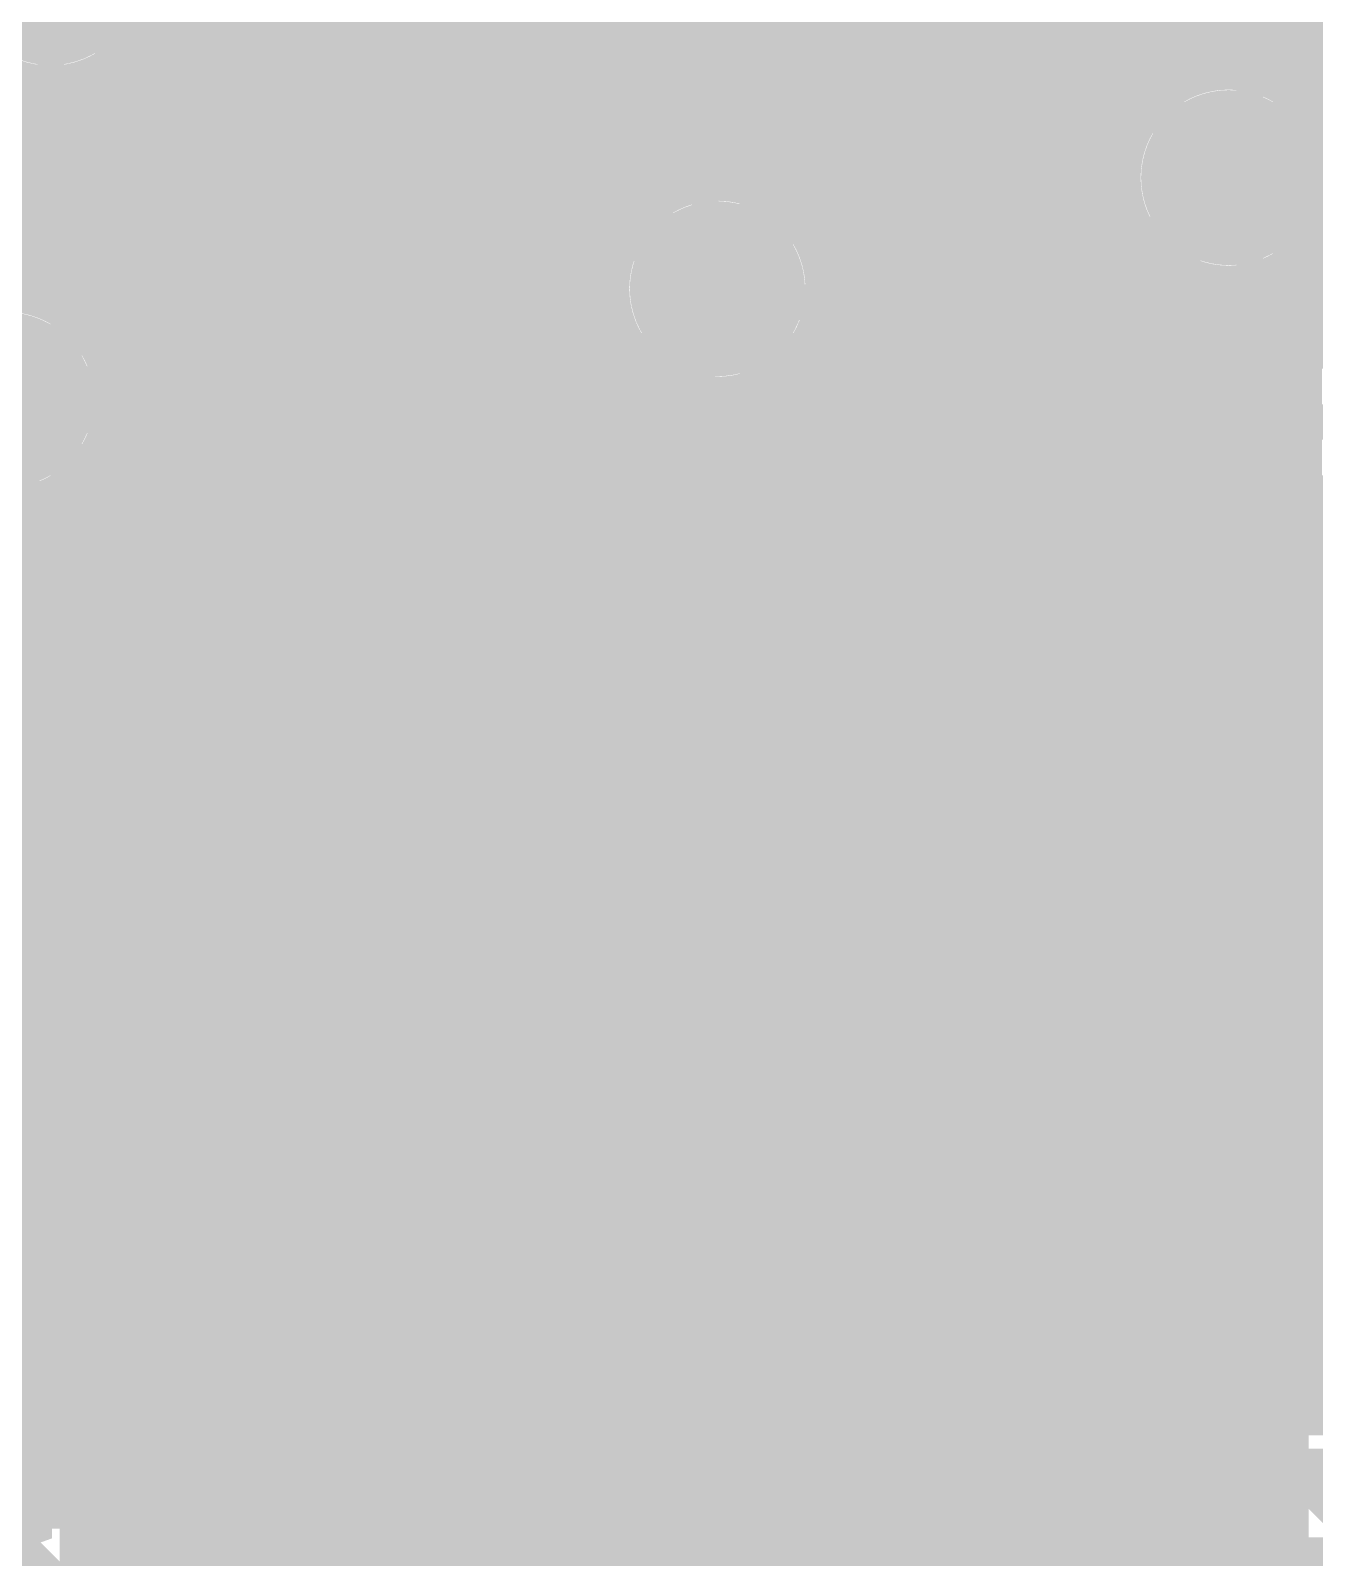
# Model space of a CAD drawing. Extents: x -4 to 136, y -50 to 40.
# Drawn here: x 70.62 to 77.96, y 17.51 to 26.24 of the extents above; entities that cross this region are included whole.
import ezdxf

# ---------------------------------------------------------------- set-up
doc = ezdxf.new("R2010")
doc.units = 0
doc.header["$MEASUREMENT"] = 0
doc.layers.get('0').update_dxf_attribs({"linetype": 'CONTINUOUS'})
for name, color, linetype in [('25-335-0_BOT', 7, 'CONTINUOUS'), ('25-335-0_DRD', 7, 'CONTINUOUS'), ('25-335-0_GND', 6, 'CONTINUOUS'), ('25-335-0_IN1', 4, 'CONTINUOUS'), ('25-335-0_SMT', 5, 'CONTINUOUS'), ('25-335-0_SPT', 10, 'CONTINUOUS'), ('25-335-0_SST', 9, 'CONTINUOUS'), ('25-335-0_TOP', 12, 'CONTINUOUS'), ('THRUHOLE_TAP', 15, 'CONTINUOUS')]:
    doc.layers.add(name, color=color, linetype=linetype)

# ---------------------------------------------------------------- blocks, each defined once
blk = doc.blocks.new('ROUND_40')
at = {"const_width": 0.29972}
blk.add_lwpolyline([(-0.14986, 0, 1), (0.14986, 0, 1)], format="xyb", close=True, dxfattribs=at)
blk = doc.blocks.new('ROUND_60')
at = {"const_width": 0.50038}
blk.add_lwpolyline([(-0.25019, 0, 1), (0.25019, 0, 1)], format="xyb", close=True, dxfattribs=at)
blk = doc.blocks.new('ROUND_62')
at = {"const_width": 0.50038}
blk.add_lwpolyline([(-0.25019, 0, 1), (0.25019, 0, 1)], format="xyb", close=True, dxfattribs=at)
blk = doc.blocks.new('ROUND_63')
at = {"const_width": 0.0635}
blk.add_lwpolyline([(-0.03175, 0, 1), (0.03175, 0, 1)], format="xyb", close=True, dxfattribs=at)
blk = doc.blocks.new('RECTANGLE_2')
blk.add_solid([(0.4826, 0.4064), (0.4826, -0.4064), (-0.4826, 0.4064), (-0.4826, -0.4064)])
blk = doc.blocks.new('RECTANGLE_9')
blk.add_solid([(0.25019, 0.40005), (0.25019, -0.40005), (-0.25019, 0.40005), (-0.25019, -0.40005)])
blk = doc.blocks.new('RECTANGLE_21')
blk.add_solid([(0.44958, 0.65024), (0.44958, -0.65024), (-0.44958, 0.65024), (-0.44958, -0.65024)])
blk = doc.blocks.new('RECTANGLE_27')
blk.add_solid([(0.508, 0.17526), (0.508, -0.17526), (-0.508, 0.17526), (-0.508, -0.17526)])
blk = doc.blocks.new('ROUND_23')
at = {"const_width": 0.10033}
blk.add_lwpolyline([(-0.050164, 0, 1), (0.050164, 0, 1)], format="xyb", close=True, dxfattribs=at)

msp = doc.modelspace()

# ---------------------------------------------------------------- linework, layer by layer
at = {"layer": '25-335-0_BOT'}
for points, const_width in [([(77.2668, 30.9372), (77.2668, 26.2128)], 0.254), ([(77.4954, 30.9372), (77.4954, 26.02992)], 0.254), ([(77.724, 30.9372), (77.724, 25.97658)], 0.254), ([(77.9526, 30.9372), (77.9526, 25.80386)], 0.254), ([(76.6318, 26.8478), (77.44968, 26.02992)], 0.254), ([(77.47, 25.4), (76.327, 26.543), (70.739, 26.543)], 0.2032), ([(89.17686, 26.162), (77.3176, 26.162)], 0.254), ([(76.14666, 26.1112), (71.1962, 26.1112)], 0.254), ([(71.3232, 26.1112), (71.3232, 15.22984)], 0.254), ([(71.5518, 26.1112), (71.5518, 15.15618)], 0.254), ([(71.7804, 26.1112), (71.7804, 15.73784)], 0.254), ([(72.009, 26.1112), (72.009, 15.9766)], 0.254), ([(72.2376, 26.1112), (72.2376, 16.2052)], 0.254), ([(72.4662, 26.1112), (72.4662, 16.4338)], 0.254), ([(72.6948, 26.1112), (72.6948, 16.6624)], 0.254), ([(72.9234, 26.1112), (72.9234, 16.891)], 0.254), ([(73.152, 26.1112), (73.152, 17.1196)], 0.254), ([(73.3806, 26.1112), (73.3806, 17.3482)], 0.254), ([(73.6092, 26.1112), (73.6092, 17.5768)], 0.254), ([(73.8378, 26.1112), (73.8378, 17.8054)], 0.254), ([(74.0664, 26.1112), (74.0664, 25.16886)], 0.254), ([(74.295, 26.1112), (74.295, 25.34158)], 0.254), ([(74.5236, 26.1112), (74.5236, 25.39492)], 0.254), ([(74.7522, 26.1112), (74.7522, 25.3619)], 0.254), ([(74.9808, 26.1112), (74.9808, 25.2222)], 0.254), ([(75.2094, 26.1112), (75.2094, 24.7142)], 0.254), ([(75.438, 26.1112), (75.438, 24.4856)], 0.254), ([(75.6666, 26.1112), (75.6666, 24.4348)], 0.254), ([(75.8952, 26.1112), (75.8952, 24.4348)], 0.254), ([(76.1238, 26.1112), (76.1238, 24.4348)], 0.254), ([(76.14666, 26.1112), (76.84008, 25.41778)], 0.254), ([(71.0946, 26.0223), (71.0946, 24.28748)], 0.254), ([(77.47, 26.02992), (77.44969, 26.02959)], 0.254), ([(70.57898, 25.9334), (68.35648, 25.9334)], 0.254), ([(70.6374, 25.9207), (70.6374, 24.7396)], 0.254), ([(70.866, 25.92578), (70.866, 24.63038)], 0.254), ([(76.32446, 25.9334), (70.89648, 25.9334)], 0.254), ([(76.3524, 25.90546), (76.3524, 24.4348)], 0.254), ([(89.40546, 25.9334), (77.80528, 25.9334)], 0.254), ([(76.55306, 25.7048), (63.6397, 25.7048)], 0.254), ([(76.581, 25.67686), (76.581, 24.4348)], 0.254), ([(89.63406, 25.7048), (78.02118, 25.7048)], 0.254), ([(76.78166, 25.4762), (68.3768, 25.4762)], 0.254), ([(76.8096, 25.44826), (76.8096, 24.4348)], 0.254), ([(76.84008, 25.41778), (76.83983, 25.4)], 0.254), ([(74.1426, 25.2476), (68.53174, 25.2476)], 0.254), ([(76.85786, 25.2476), (74.95286, 25.2476)], 0.254), ([(90.09126, 25.2476), (78.0796, 25.2476)], 0.254), ([(73.97242, 25.019), (68.57492, 25.019)], 0.254), ([(76.96708, 25.019), (75.12558, 25.019)], 0.254), ([(90.31986, 25.019), (77.97038, 25.019)], 0.254), ([(77.0382, 24.94026), (77.0382, 24.4348)], 0.254), ([(77.9526, 24.9936), (77.9526, 24.4348)], 0.254), ([(73.91908, 24.7904), (68.53174, 24.7904)], 0.254), ([(77.30998, 24.7904), (75.17892, 24.7904)], 0.254), ([(77.2668, 24.8031), (77.2668, 24.4348)], 0.254), ([(77.4954, 24.77008), (77.4954, 24.4348)], 0.254), ([(82.1944, 24.7904), (77.62748, 24.7904)], 0.254), ([(77.724, 24.82342), (77.724, 24.4348)], 0.254), ([(81.915, 24.003), (75.311, 24.003), (74.549, 24.765)], 0.2032), ([(75.17892, 24.74468), (75.4888, 24.4348)], 0.254), ([(73.9521, 24.5618), (70.9422, 24.5618)], 0.254), ([(81.6229, 24.5618), (75.3618, 24.5618)], 0.254), ([(81.45526, 24.4348), (75.4888, 24.4348)], 0.254), ([(74.08926, 24.3332), (71.0819, 24.3332)], 0.254), ([(74.0664, 24.3586), (74.0664, 18.034)], 0.254), ([(70.104, 9.4488), (70.485, 9.8298), (70.485, 24.13)], 0.381), ([(74.295, 24.18842), (74.295, 18.25498)], 0.254), ([(74.59726, 24.1046), (71.11492, 24.1046)], 0.254), ([(74.5236, 24.13508), (74.5236, 18.3388)], 0.254), ([(74.56678, 24.13508), (74.99858, 23.70328)], 0.254), ([(71.0946, 23.96998), (71.0946, 15.2146)], 0.254), ([(74.82586, 23.876), (71.06158, 23.876)], 0.254), ([(74.7522, 23.94966), (74.7522, 18.3388)], 0.254), ([(71.0057, 23.7744), (71.0057, 15.18666)], 0.254), ([(74.9808, 23.72106), (74.9808, 18.3388)], 0.254), ([(75.06462, 23.6474), (71.0057, 23.6474)], 0.254), ([(75.2094, 23.5839), (75.2094, 18.3388)], 0.254), ([(81.45526, 23.5712), (75.311, 23.5712)], 0.254), ([(75.438, 23.5712), (75.438, 18.3388)], 0.254), ([(75.6666, 23.5712), (75.6666, 18.3388)], 0.254), ([(75.8952, 23.5712), (75.8952, 18.3388)], 0.254), ([(76.1238, 23.5712), (76.1238, 18.3388)], 0.254), ([(76.3524, 23.5712), (76.3524, 18.3388)], 0.254), ([(76.581, 23.5712), (76.581, 18.3388)], 0.254), ([(76.8096, 23.5712), (76.8096, 18.3388)], 0.254), ([(77.0382, 23.5712), (77.0382, 18.3388)], 0.254), ([(77.2668, 23.5712), (77.2668, 18.3388)], 0.254), ([(77.4954, 23.5712), (77.4954, 18.3388)], 0.254), ([(77.724, 23.5712), (77.724, 18.3388)], 0.254), ([(77.9526, 23.5712), (77.9526, 18.3388)], 0.254), ([(81.67878, 23.4188), (71.0057, 23.4188)], 0.254), ([(83.0072, 23.1902), (71.0057, 23.1902)], 0.254), ([(83.0072, 22.9616), (71.0057, 22.9616)], 0.254), ([(83.0072, 22.733), (71.0057, 22.733)], 0.254), ([(83.0072, 22.5044), (71.0057, 22.5044)], 0.254), ([(83.0072, 22.2758), (71.0057, 22.2758)], 0.254), ([(83.0072, 22.0472), (71.0057, 22.0472)], 0.254), ([(83.0072, 21.8186), (71.0057, 21.8186)], 0.254), ([(83.0072, 21.59), (71.0057, 21.59)], 0.254), ([(78.3844, 21.3614), (71.0057, 21.3614)], 0.254), ([(78.26248, 21.1328), (71.0057, 21.1328)], 0.254), ([(78.23962, 20.9042), (71.0057, 20.9042)], 0.254), ([(78.30312, 20.6756), (71.0057, 20.6756)], 0.254), ([(78.49362, 20.447), (71.0057, 20.447)], 0.254), ([(83.0326, 20.2184), (71.0057, 20.2184)], 0.254), ([(87.3125, 19.9898), (71.0057, 19.9898)], 0.254), ([(87.3125, 19.7612), (71.0057, 19.7612)], 0.254), ([(87.3125, 19.5326), (71.0057, 19.5326)], 0.254), ([(79.25562, 19.304), (71.0057, 19.304)], 0.254), ([(78.53172, 19.0754), (71.0057, 19.0754)], 0.254), ([(78.31582, 18.8468), (71.0057, 18.8468)], 0.254), ([(78.24216, 18.6182), (71.0057, 18.6182)], 0.254), ([(72.136, 14.605), (72.136, 15.494), (74.549, 17.907), (82.804, 17.907), (83.439, 18.542), (83.693, 18.542)], 0.2032), ([(78.25486, 18.3896), (71.0057, 18.3896)], 0.254), ([(78.2701, 18.3388), (74.549, 18.3388)], 0.254), ([(74.2442, 18.2118), (71.83628, 15.80388)], 0.254), ([(74.19086, 18.161), (71.0057, 18.161)], 0.254), ([(73.96226, 17.9324), (71.0057, 17.9324)], 0.254), ([(73.73366, 17.7038), (71.0057, 17.7038)], 0.254), ([(73.50506, 17.4752), (71.0057, 17.4752)], 0.254)]:
    msp.add_lwpolyline(points, dxfattribs=dict(at, const_width=const_width))
at = {"layer": '25-335-0_BOT', "const_width": 0.254}
for points in [[(70.10908, 26.543, 0.4142136), (70.739, 25.91308)], [(70.739, 25.91308, 0.2063458), (71.19696, 26.11048)], [(78.09992, 25.4, 0.4142136), (77.47, 26.02992)], [(74.549, 25.39492, 0.4142136), (73.91908, 24.765)], [(75.17892, 24.765, 0.4142136), (74.549, 25.39492)], [(76.84008, 25.4, 0.4142136), (77.47, 24.77008)], [(77.47, 24.77008, 0.4142136), (78.09992, 25.4)], [(71.11492, 24.13, 0.4142136), (70.485, 24.75992)], [(73.91908, 24.765, 0.4142136), (74.549, 24.13508)], [(71.0057, 23.7744, 0.1509243), (71.11554, 24.13)], [(75.0062, 23.6982, 0.1989124), (75.311, 23.57195)], [(74.549, 18.3388, 0.1989132), (74.24367, 18.21233)], [(74.549, 18.3388, 0.1989132), (74.24367, 18.21233)]]:
    msp.add_lwpolyline(points, format="xyb", dxfattribs=at)
at = {"layer": '25-335-0_DRD', "const_width": 0.254}
for points in [[(71.374, 27.178), (70.104, 25.908)], [(71.374, 25.908), (70.104, 27.178)], [(71.374, 25.908), (71.374, 27.178)], [(76.835, 26.035), (76.835, 24.765)], [(78.105, 26.035), (76.835, 26.035)], [(78.105, 26.035), (76.835, 24.765)], [(78.105, 24.765), (76.835, 26.035)], [(70.104, 25.908), (71.374, 25.908)], [(73.914, 25.4), (73.914, 24.13)], [(75.184, 25.4), (73.914, 25.4)], [(75.184, 25.4), (73.914, 24.13)], [(75.184, 24.13), (73.914, 25.4)], [(75.184, 24.13), (75.184, 25.4)], [(71.12, 24.765), (69.85, 24.765)], [(71.12, 24.765), (69.85, 23.495)], [(71.12, 23.495), (69.85, 24.765)], [(71.12, 23.495), (71.12, 24.765)], [(76.835, 24.765), (78.105, 24.765)], [(73.914, 24.13), (75.184, 24.13)], [(72.136, 23.876), (72.136, 22.606)], [(73.406, 23.876), (72.136, 23.876)], [(73.406, 23.876), (72.136, 22.606)], [(73.406, 22.606), (72.136, 23.876)], [(72.136, 23.876), (72.136, 22.606)], [(73.406, 23.876), (72.136, 23.876)], [(73.406, 23.876), (72.136, 22.606)], [(73.406, 22.606), (72.136, 23.876)], [(73.406, 22.606), (73.406, 23.876)], [(73.406, 22.606), (73.406, 23.876)], [(69.85, 23.495), (71.12, 23.495)], [(72.136, 22.606), (73.406, 22.606)], [(72.136, 22.606), (73.406, 22.606)]]:
    msp.add_lwpolyline(points, dxfattribs=at)
at = {"layer": '25-335-0_IN1'}
for points, const_width in [([(71.5518, 32.0802), (71.5518, 17.1958)], 0.254), ([(71.7804, 32.0802), (71.7804, 16.9672)], 0.254), ([(72.009, 32.0802), (72.009, 16.7386)], 0.254), ([(72.2376, 32.0802), (72.2376, 16.51)], 0.254), ([(72.4662, 32.0802), (72.4662, 16.2814)], 0.254), ([(72.6948, 32.0802), (72.6948, 16.0528)], 0.254), ([(72.9234, 32.0802), (72.9234, 15.8242)], 0.254), ([(73.152, 32.0802), (73.152, 15.5956)], 0.254), ([(73.3806, 32.0802), (73.3806, 15.367)], 0.254), ([(73.6092, 32.0802), (73.6092, 16.29156)], 0.254), ([(74.9808, 32.0802), (74.9808, 25.2222)], 0.254), ([(75.2094, 32.0802), (75.2094, 13.5382)], 0.254), ([(75.438, 32.0802), (75.438, 13.3096)], 0.254), ([(75.6666, 32.0802), (75.6666, 13.081)], 0.254), ([(75.8952, 32.0802), (75.8952, 12.8524)], 0.254), ([(76.1238, 32.0802), (76.1238, 12.6238)], 0.254), ([(76.3524, 32.0802), (76.3524, 12.3952)], 0.254), ([(76.581, 32.0802), (76.581, 12.1666)], 0.254), ([(76.8096, 32.0802), (76.8096, 11.938)], 0.254), ([(77.0382, 32.0802), (77.0382, 25.8572)], 0.254), ([(77.2668, 32.0802), (77.2668, 25.9969)], 0.254), ([(77.4954, 32.0802), (77.4954, 26.02992)], 0.254), ([(77.724, 32.0802), (77.724, 25.97658)], 0.254), ([(77.9526, 32.0802), (77.9526, 25.80386)], 0.254), ([(73.8378, 30.93466), (73.8378, 16.53794)], 0.254), ([(74.7522, 30.93466), (74.7522, 25.3619)], 0.254), ([(74.0664, 30.78226), (74.0664, 25.16886)], 0.254), ([(74.5236, 30.78226), (74.5236, 25.39492)], 0.254), ([(74.295, 30.73908), (74.295, 25.34158)], 0.254), ([(81.28508, 27.79268), (77.93228, 24.43988)], 0.254), ([(71.3232, 26.30678), (71.3232, 17.4244)], 0.254), ([(79.65186, 26.162), (71.23938, 26.162)], 0.254), ([(71.0946, 26.0223), (71.0946, 24.28748)], 0.254), ([(70.57898, 25.9334), (68.3768, 25.9334)], 0.254), ([(70.6374, 25.9207), (70.6374, 24.7396)], 0.254), ([(70.866, 25.92578), (70.866, 24.63038)], 0.254), ([(77.13472, 25.9334), (70.89648, 25.9334)], 0.254), ([(79.42326, 25.9334), (77.80528, 25.9334)], 0.254), ([(76.91882, 25.7048), (68.3768, 25.7048)], 0.254), ([(79.19466, 25.7048), (78.02118, 25.7048)], 0.254), ([(76.84516, 25.4762), (68.3768, 25.4762)], 0.254), ([(74.1426, 25.2476), (68.53174, 25.2476)], 0.254), ([(76.85786, 25.2476), (74.95286, 25.2476)], 0.254), ([(78.73746, 25.2476), (78.0796, 25.2476)], 0.254), ([(73.97242, 25.019), (68.57492, 25.019)], 0.254), ([(76.96708, 25.019), (75.12558, 25.019)], 0.254), ([(78.50886, 25.019), (77.97038, 25.019)], 0.254), ([(77.0382, 24.94026), (77.0382, 11.7094)], 0.254), ([(77.9526, 24.9936), (77.9526, 24.4602)], 0.254), ([(73.91908, 24.7904), (68.53174, 24.7904)], 0.254), ([(77.30998, 24.7904), (75.17892, 24.7904)], 0.254), ([(77.2668, 24.8031), (77.2668, 11.4808)], 0.254), ([(77.4954, 24.77008), (77.4954, 11.2522)], 0.254), ([(78.28026, 24.7904), (77.62748, 24.7904)], 0.254), ([(77.724, 24.82342), (77.724, 16.24584)], 0.254), ([(73.9521, 24.5618), (70.9422, 24.5618)], 0.254), ([(78.05166, 24.5618), (75.1459, 24.5618)], 0.254), ([(74.08926, 24.3332), (71.0819, 24.3332)], 0.254), ([(74.0664, 24.3586), (74.0664, 16.6243)], 0.254), ([(77.851, 24.3332), (75.0062, 24.3332)], 0.254), ([(74.9808, 24.30526), (74.9808, 13.7668)], 0.254), ([(74.295, 24.18842), (74.295, 16.61922)], 0.254), ([(74.7522, 24.1681), (74.7522, 16.23822)], 0.254), ([(77.8002, 24.1046), (71.11492, 24.1046)], 0.254), ([(74.5236, 24.13508), (74.5236, 16.5227)], 0.254), ([(77.8002, 24.13), (77.8002, 16.3322)], 0.254), ([(71.0946, 23.96998), (71.0946, 17.653)], 0.254), ([(77.8002, 23.876), (71.06158, 23.876)], 0.254), ([(70.866, 23.62708), (70.866, 17.8816)], 0.254), ([(77.8002, 23.6474), (70.88886, 23.6474)], 0.254), ([(70.6374, 23.51786), (70.6374, 18.1102)], 0.254), ([(77.8002, 23.4188), (61.3918, 23.4188)], 0.254), ([(77.8002, 23.1902), (61.3918, 23.1902)], 0.254), ([(77.8002, 22.9616), (61.3918, 22.9616)], 0.254), ([(77.8002, 22.733), (61.3918, 22.733)], 0.254), ([(77.8002, 22.5044), (66.50228, 22.5044)], 0.254), ([(77.8002, 22.2758), (66.71818, 22.2758)], 0.254), ([(77.8002, 22.0472), (66.79184, 22.0472)], 0.254), ([(77.8002, 21.8186), (66.929, 21.8186)], 0.254), ([(77.8002, 21.59), (67.1576, 21.59)], 0.254), ([(77.8002, 21.3614), (67.38366, 21.3614)], 0.254), ([(77.8002, 21.1328), (67.48526, 21.1328)], 0.254), ([(77.8002, 20.9042), (67.4878, 20.9042)], 0.254), ([(77.8002, 20.6756), (67.4878, 20.6756)], 0.254), ([(77.8002, 20.447), (67.4878, 20.447)], 0.254), ([(77.8002, 20.2184), (67.4878, 20.2184)], 0.254), ([(77.8002, 19.9898), (67.4878, 19.9898)], 0.254), ([(77.8002, 19.7612), (67.4878, 19.7612)], 0.254), ([(77.8002, 19.5326), (67.4878, 19.5326)], 0.254), ([(77.8002, 19.304), (67.4878, 19.304)], 0.254), ([(77.8002, 19.0754), (67.4878, 19.0754)], 0.254), ([(77.8002, 18.8468), (70.1802, 18.8468)], 0.254), ([(77.8002, 18.6182), (70.3199, 18.6182)], 0.254), ([(69.723, 18.415), (81.407, 6.731), (81.661, 6.731)], 0.2032), ([(70.35292, 18.39468), (81.28508, 7.46252)], 0.254), ([(77.8002, 18.3896), (70.358, 18.3896)], 0.254), ([(77.8002, 18.161), (70.5866, 18.161)], 0.254), ([(77.8002, 17.9324), (70.8152, 17.9324)], 0.254), ([(77.8002, 17.7038), (71.0438, 17.7038)], 0.254), ([(77.8002, 17.4752), (71.2724, 17.4752)], 0.254)]:
    msp.add_lwpolyline(points, dxfattribs=dict(at, const_width=const_width))
at = {"layer": '25-335-0_IN1', "const_width": 0.254}
for points in [[(70.10908, 26.543, 0.4142136), (70.739, 25.91308)], [(70.739, 25.91308, 0.4142136), (71.36892, 26.543)], [(77.47, 26.02992, 0.4142136), (76.84008, 25.4)], [(78.09992, 25.4, 0.4142136), (77.47, 26.02992)], [(74.549, 25.39492, 0.4142136), (73.91908, 24.765)], [(75.17892, 24.765, 0.4142136), (74.549, 25.39492)], [(76.84008, 25.4, 0.4142136), (77.47, 24.77008)], [(77.47, 24.77008, 0.4142136), (78.09992, 25.4)], [(71.11492, 24.13, 0.4142136), (70.485, 24.75992)], [(73.91908, 24.765, 0.4142136), (74.549, 24.13508)], [(74.549, 24.13508, 0.4142136), (75.17892, 24.765)], [(77.9272, 24.4348, 0.1989124), (77.80095, 24.13)], [(70.485, 23.50008, 0.4142136), (71.11492, 24.13)]]:
    msp.add_lwpolyline(points, format="xyb", dxfattribs=at)
at = {"layer": '25-335-0_SST'}
for points, const_width in [([(70.739, 27.94), (70.739, 25.51176), (69.977, 24.74976), (67.20586, 24.74976), (67.183, 24.765), (67.183, 27.99842), (70.739, 27.99842), (70.739, 27.94)], 0.1524), ([(76.3905, 23.9395), (76.3905, 26.8605), (74.7522, 26.8605), (74.7522, 23.9395), (76.3905, 23.9395)], 0.1524), ([(73.63206, 26.29408), (73.46442, 26.23566), (73.46442, 25.88006), (73.63206, 25.8191), (73.97242, 25.8191), (74.14006, 25.93848), (74.14006, 26.29408), (74.48042, 26.29408), (74.48042, 25.8191)], 0.1524), ([(79.5655, 23.3045), (79.5655, 26.2255), (77.9272, 26.2255), (77.9272, 23.3045), (79.5655, 23.3045)], 0.1524), ([(76.69022, 26.0985), (76.58862, 26.0985), (76.58862, 24.7015), (76.69022, 24.7015)], 0.1524), ([(77.48778, 24.7015), (77.58938, 24.7015), (77.58938, 26.0985), (77.48778, 26.0985)], 0.1524), ([(73.97242, 25.04186), (73.97242, 25.39746), (74.14006, 25.45588), (74.31024, 25.45588), (74.48042, 25.39746), (74.48042, 25.04186), (74.31024, 24.9809), (74.14006, 24.9809), (73.46442, 25.21966)], 0.1524), ([(76.58862, 25.00122), (76.58862, 25.10028), (77.58938, 25.10028), (77.58938, 25.00122), (76.58862, 25.00122)], 0.1524), ([(70.8406, 24.88946), (70.8406, 24.64054)], 0.1524), ([(70.92696, 24.87676), (70.80504, 24.87676)], 0.1524), ([(70.97776, 24.82596), (70.97776, 24.70404)], 0.1524), ([(70.99046, 24.7396), (70.74154, 24.7396)], 0.1524), ([(72.30618, 23.77694), (72.66178, 23.77694), (72.78116, 23.94712), (72.78116, 24.11476), (72.66178, 24.28494), (72.30618, 24.28494), (72.30618, 23.26894)], 0.1524), ([(73.14438, 23.43912), (73.26376, 23.26894), (73.49998, 23.26894), (73.61936, 23.43912), (73.61936, 23.60676), (73.3806, 23.94712), (73.61936, 24.28494), (73.14438, 24.28494)], 0.1524), ([(73.98258, 23.43912), (74.10196, 23.26894), (74.33818, 23.26894), (74.45756, 23.43912), (74.45756, 23.60676), (74.2188, 23.94712), (74.45756, 24.28494), (73.98258, 24.28494)], 0.1524), ([(76.61656, 23.12924), (76.87056, 23.12924), (76.95692, 23.41118), (76.95692, 23.69312), (76.87056, 23.97506), (76.61656, 23.97506)], 0.1524), ([(76.65974, 23.12924), (76.65974, 23.97506)], 0.1524), ([(77.30236, 23.26894), (77.38872, 23.12924), (77.55636, 23.12924), (77.64272, 23.26894), (77.64272, 23.41118), (77.47254, 23.69312), (77.64272, 23.97506), (77.30236, 23.97506)], 0.1524), ([(72.60336, 23.77694), (72.78116, 23.26894)], 0.1524), ([(72.5805, 20.1295), (72.5805, 23.0505), (70.9422, 23.0505), (70.9422, 20.1295), (72.5805, 20.1295)], 0.1524), ([(72.8345, 23.0505), (72.8345, 20.1295), (74.4728, 20.1295), (74.4728, 23.0505), (72.8345, 23.0505)], 0.1524), ([(76.3905, 20.1295), (76.3905, 23.0505), (74.7522, 23.0505), (74.7522, 20.1295), (76.3905, 20.1295)], 0.1524), ([(78.2955, 20.1295), (78.2955, 23.0505), (76.6572, 23.0505), (76.6572, 20.1295), (78.2955, 20.1295)], 0.1524), ([(74.73442, 19.89328), (74.73442, 19.53768), (74.90206, 19.4183), (75.07224, 19.4183), (75.24242, 19.53768), (75.24242, 19.89328), (74.22642, 19.89328)], 0.1524), ([(70.16242, 19.76628), (70.16242, 19.41068), (70.33006, 19.2913), (70.50024, 19.2913), (70.67042, 19.41068), (70.67042, 19.76628), (69.65442, 19.76628)], 0.1524), ([(74.73442, 19.5961), (74.22642, 19.4183)], 0.1524), ([(69.65442, 18.4531), (69.65442, 18.92808), (70.33006, 18.4531), (70.50024, 18.4531), (70.67042, 18.51406), (70.67042, 18.86966), (70.50024, 18.92808)], 0.1524), ([(74.22642, 18.69948), (74.22642, 18.9357)], 0.1524), ([(74.22642, 18.81886), (75.24242, 18.81886), (75.07224, 18.9357)], 0.1524), ([(74.73442, 18.2753), (74.73442, 17.9197), (74.56424, 17.86128), (74.39406, 17.86128), (74.22642, 17.9197), (74.22642, 18.2753), (74.39406, 18.33626), (74.56424, 18.33626), (75.24242, 18.0975)], 0.1524), ([(70.16242, 17.67586), (70.16242, 18.03146), (70.33006, 18.08988), (70.50024, 18.08988), (70.67042, 18.03146), (70.67042, 17.67586), (70.50024, 17.6149), (70.33006, 17.6149), (69.65442, 17.85366)], 0.1524), ([(78.3336, 17.526), (78.3336, 13.716), (75.311, 13.716), (75.311, 18.0594), (77.8002, 18.0594), (78.3336, 17.526)], 0.20066), ([(70.8914, 14.224), (70.8914, 18.034), (73.914, 18.034), (73.914, 13.6906), (71.4248, 13.6906), (70.8914, 14.224)], 0.20066)]:
    msp.add_lwpolyline(points, dxfattribs=dict(at, const_width=const_width))
at = {"layer": '25-335-0_SST', "const_width": 0.1524}
for points in [[(70.866, 24.892, 0.4142136), (70.739, 24.765)], [(70.993, 24.765, 0.4142136), (70.866, 24.892)], [(70.739, 24.765, 0.4142136), (70.866, 24.638)], [(70.866, 24.638, 0.4142136), (70.993, 24.765)]]:
    msp.add_lwpolyline(points, format="xyb", dxfattribs=at)
at = {"layer": '25-335-0_TOP'}
for points, const_width in [([(75.565, 27.8638), (75.565, 26.1112)], 0.2032), ([(77.089, 26.40076), (77.089, 25.781), (77.47, 25.4)], 0.2032), ([(75.565, 26.1112), (75.565, 26.05024), (71.755, 26.05024)], 0.2032), ([(77.089, 24.39924), (77.089, 23.749), (74.295, 23.749), (73.279, 24.765), (70.866, 24.765), (69.85, 25.781), (67.056, 25.781), (67.056, 25.4), (66.12382, 25.4)], 0.381), ([(111.76, 22.479), (110.617, 22.479), (110.49, 22.606), (110.49, 25.019), (109.982, 25.527), (101.473, 25.527), (100.457, 24.511), (90.17, 24.511), (88.773, 23.114), (77.724, 23.114), (77.089, 23.749), (77.089, 24.39924)], 0.381), ([(74.549, 24.765), (73.914, 25.4), (71.755, 25.4)], 0.2032), ([(75.565, 24.6888), (74.6252, 24.6888), (74.549, 24.765), (73.914, 25.4), (71.755, 25.4)], 0.2032), ([(71.755, 22.3012), (71.755, 24.13), (70.485, 24.13), (67.564, 24.13), (67.31, 23.876), (67.31, 22.3012)], 0.381), ([(70.485, 24.13), (71.755, 24.13), (71.755, 22.3012)], 0.381), ([(75.565, 22.3012), (75.565, 22.352), (74.803, 23.114), (74.041, 23.114), (73.025, 24.13), (71.755, 24.13), (71.755, 22.3012)], 0.381), ([(69.215, 20.8788), (69.2658, 20.8788), (69.977, 21.59), (93.98, 21.59), (94.234, 21.844), (94.234, 22.352), (95.25, 23.368), (98.425, 23.368), (98.679, 23.114), (100.33, 23.114), (101.092, 23.876), (102.743, 23.876), (102.997, 24.13)], 0.2032), ([(71.2343, 23.6093), (70.83806, 23.6093)], 0.254), ([(71.2343, 23.6093), (70.83806, 23.6093)], 0.254), ([(70.866, 23.6093), (70.866, 22.0218)], 0.254), ([(71.0946, 23.6093), (71.0946, 23.0378)], 0.254), ([(71.2343, 23.6093), (71.2343, 23.0378)], 0.254), ([(71.2343, 23.6093), (71.2343, 23.0378)], 0.254), ([(71.2343, 23.6093), (71.2343, 23.0378)], 0.254), ([(72.8091, 23.6093), (72.2757, 23.6093)], 0.254), ([(72.2757, 23.6093), (72.2757, 23.0378)], 0.254), ([(72.4662, 23.6093), (72.4662, 23.0378)], 0.254), ([(72.6948, 23.6093), (72.6948, 22.0218)], 0.254), ([(72.8091, 23.6093), (73.3806, 23.0378)], 0.254), ([(70.6374, 23.51786), (70.6374, 22.0218)], 0.254), ([(72.9234, 23.495), (72.9234, 23.0378)], 0.254), ([(71.2343, 23.4188), (67.8307, 23.4188)], 0.254), ([(72.9996, 23.4188), (72.2757, 23.4188)], 0.254), ([(73.152, 23.2664), (73.152, 23.0378)], 0.254), ([(71.2343, 23.1902), (67.8307, 23.1902)], 0.254), ([(73.2282, 23.1902), (72.2757, 23.1902)], 0.254), ([(72.771, 23.241), (72.771, 23.114), (73.5838, 22.3012), (73.66, 22.3012)], 0.2032), ([(72.771, 23.241), (72.771, 23.114), (73.5838, 22.3012), (73.66, 22.3012)], 0.2032), ([(71.2343, 23.0378), (70.9422, 23.0378)], 0.254), ([(70.9422, 23.0378), (70.9422, 22.0218)], 0.254), ([(72.5678, 23.0378), (72.2757, 23.0378)], 0.254), ([(72.5678, 23.0378), (72.5678, 22.0218)], 0.254), ([(72.8472, 23.0378), (72.8472, 22.0218)], 0.254), ([(73.3806, 23.0378), (72.8472, 23.0378)], 0.254), ([(70.9422, 22.9616), (70.0278, 22.9616)], 0.254), ([(72.8472, 22.9616), (72.5678, 22.9616)], 0.254), ([(70.9422, 22.733), (70.0278, 22.733)], 0.254), ([(72.8472, 22.733), (72.5678, 22.733)], 0.254), ([(74.5871, 22.5933), (74.4728, 22.5933)], 0.254), ([(74.4728, 22.5933), (74.4728, 22.0218)], 0.254), ([(74.5236, 22.5933), (74.5236, 22.0218)], 0.254), ([(74.5871, 22.5933), (74.7522, 22.4282)], 0.254), ([(70.9422, 22.5044), (70.0278, 22.5044)], 0.254), ([(72.8472, 22.5044), (72.5678, 22.5044)], 0.254), ([(74.676, 22.5044), (74.4728, 22.5044)], 0.254), ([(74.7522, 22.4282), (74.7522, 22.0218)], 0.254), ([(74.7522, 22.4282), (74.7522, 22.0218)], 0.254), ([(77.47, 22.3012), (75.565, 22.3012)], 0.381), ([(80.01, 22.3012), (77.47, 22.3012)], 0.381), ([(70.9422, 22.2758), (70.0278, 22.2758)], 0.254), ([(72.8472, 22.2758), (72.5678, 22.2758)], 0.254), ([(72.8472, 22.3012), (73.66, 22.3012)], 0.254), ([(74.4728, 22.3012), (73.66, 22.3012)], 0.254), ([(74.7522, 22.2758), (74.4728, 22.2758)], 0.254), ([(70.9422, 22.0472), (70.0278, 22.0472)], 0.254), ([(72.8472, 22.0472), (72.5678, 22.0472)], 0.254), ([(74.7522, 22.0472), (74.4728, 22.0472)], 0.254), ([(70.9422, 22.0218), (70.0278, 22.0218)], 0.254), ([(72.8472, 22.0218), (72.5678, 22.0218)], 0.254), ([(74.7522, 22.0218), (74.4728, 22.0218)], 0.254), ([(71.755, 20.8788), (71.755, 19.0246)], 0.2032), ([(73.025, 19.0246), (73.025, 19.177), (73.66, 19.812), (73.66, 20.8788)], 0.2032), ([(76.2, 19.0246), (76.2, 19.304), (75.565, 19.939), (75.565, 20.8788)], 0.2032), ([(77.47, 20.8788), (77.47, 19.0246)], 0.2032), ([(51.689, 19.939), (62.23, 19.939), (62.992, 19.177), (64.516, 19.177), (65.913, 17.78), (74.549, 17.78), (75.311, 17.018), (79.502, 17.018), (79.756, 17.272), (81.788, 17.272), (82.804, 18.288), (82.804, 18.669), (83.312, 19.177), (83.947, 19.177), (84.328, 18.796), (84.328, 18.161), (84.455, 18.034), (91.44, 18.034)], 0.2032), ([(79.629, 18.796), (79.629, 17.78), (79.375, 17.526), (75.438, 17.526), (73.9394, 19.0246), (73.025, 19.0246)], 0.2032), ([(78.867, 18.542), (78.359, 18.034), (76.835, 18.034), (76.2, 18.669), (76.2, 19.0246)], 0.2032)]:
    msp.add_lwpolyline(points, dxfattribs=dict(at, const_width=const_width))
at = {"layer": '25-335-0_TOP', "const_width": 0.254}
msp.add_lwpolyline([(70.485, 23.50008, 0.1500714), (70.83851, 23.60863)], format="xyb", dxfattribs=at)

# ---------------------------------------------------------------- block references
at = {"layer": '25-335-0_BOT'}
for p in [(77.47, 25.4), (74.549, 24.765), (70.485, 24.13), (72.771, 23.241)]:
    msp.add_blockref('ROUND_40', p, dxfattribs=at)
at = {"layer": '25-335-0_GND'}
for name, p in [('ROUND_62', (70.739, 26.543)), ('ROUND_62', (77.47, 25.4)), ('ROUND_60', (74.549, 24.765)), ('ROUND_62', (70.485, 24.13)), ('ROUND_63', (72.771, 23.241))]:
    msp.add_blockref(name, p, dxfattribs=at)
at = {"layer": '25-335-0_IN1'}
for p in [(77.47, 25.4), (74.549, 24.765), (70.485, 24.13), (72.771, 23.241)]:
    msp.add_blockref('ROUND_40', p, dxfattribs=at)
at = {"layer": '25-335-0_SMT'}
for name, p in [('RECTANGLE_9', (77.089, 26.40076)), ('RECTANGLE_2', (75.565, 26.1112)), ('RECTANGLE_27', (71.755, 26.05024)), ('RECTANGLE_27', (71.755, 25.4)), ('RECTANGLE_2', (75.565, 24.6888)), ('RECTANGLE_9', (77.089, 24.39924)), ('RECTANGLE_2', (71.755, 22.3012)), ('RECTANGLE_2', (73.66, 22.3012)), ('RECTANGLE_2', (75.565, 22.3012)), ('RECTANGLE_2', (77.47, 22.3012)), ('RECTANGLE_2', (71.755, 20.8788)), ('RECTANGLE_2', (73.66, 20.8788)), ('RECTANGLE_2', (75.565, 20.8788)), ('RECTANGLE_2', (77.47, 20.8788)), ('RECTANGLE_21', (71.755, 19.0246)), ('RECTANGLE_21', (73.025, 19.0246)), ('RECTANGLE_21', (76.2, 19.0246)), ('RECTANGLE_21', (77.47, 19.0246))]:
    msp.add_blockref(name, p, dxfattribs=at)
at = {"layer": '25-335-0_SPT'}
for name, p in [('RECTANGLE_9', (77.089, 26.40076)), ('RECTANGLE_2', (75.565, 26.1112)), ('RECTANGLE_27', (71.755, 26.05024)), ('RECTANGLE_27', (71.755, 25.4)), ('RECTANGLE_2', (75.565, 24.6888)), ('RECTANGLE_9', (77.089, 24.39924)), ('RECTANGLE_2', (71.755, 22.3012)), ('RECTANGLE_2', (73.66, 22.3012)), ('RECTANGLE_2', (75.565, 22.3012)), ('RECTANGLE_2', (77.47, 22.3012)), ('RECTANGLE_2', (71.755, 20.8788)), ('RECTANGLE_2', (73.66, 20.8788)), ('RECTANGLE_2', (75.565, 20.8788)), ('RECTANGLE_2', (77.47, 20.8788)), ('RECTANGLE_21', (71.755, 19.0246)), ('RECTANGLE_21', (73.025, 19.0246)), ('RECTANGLE_21', (76.2, 19.0246)), ('RECTANGLE_21', (77.47, 19.0246))]:
    msp.add_blockref(name, p, dxfattribs=at)
at = {"layer": '25-335-0_TOP'}
for name, p in [('RECTANGLE_9', (77.089, 26.40076)), ('RECTANGLE_2', (75.565, 26.1112)), ('RECTANGLE_27', (71.755, 26.05024)), ('ROUND_40', (77.47, 25.4)), ('RECTANGLE_27', (71.755, 25.4)), ('ROUND_40', (74.549, 24.765)), ('RECTANGLE_2', (75.565, 24.6888)), ('RECTANGLE_9', (77.089, 24.39924)), ('ROUND_40', (70.485, 24.13)), ('ROUND_40', (72.771, 23.241)), ('RECTANGLE_2', (71.755, 22.3012)), ('RECTANGLE_2', (73.66, 22.3012)), ('RECTANGLE_2', (75.565, 22.3012)), ('RECTANGLE_2', (77.47, 22.3012)), ('RECTANGLE_2', (71.755, 20.8788)), ('RECTANGLE_2', (73.66, 20.8788)), ('RECTANGLE_2', (75.565, 20.8788)), ('RECTANGLE_2', (77.47, 20.8788)), ('RECTANGLE_21', (71.755, 19.0246)), ('RECTANGLE_21', (73.025, 19.0246)), ('RECTANGLE_21', (76.2, 19.0246)), ('RECTANGLE_21', (77.47, 19.0246))]:
    msp.add_blockref(name, p, dxfattribs=at)
at = {"layer": 'THRUHOLE_TAP'}
for p in [(77.47, 25.4), (74.549, 24.765), (72.771, 23.241)]:
    msp.add_blockref('ROUND_23', p, dxfattribs=at)

doc.saveas('drawing.dxf')
